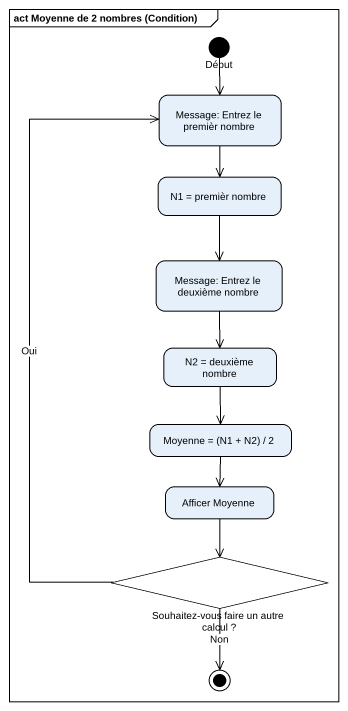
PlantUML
@startuml
mainframe act Moyenne de 2 nombres (Condition)
hide empty description
state Début <<start>>
state "Message: Entrez le premièr nombre" as Message_Entrez_le_premièr
state "N1 = premièr nombre" as N1_premièr_nombre
state "Message: Entrez le deuxième nombre" as Message_Entrez_le_deuxième
state "N2 = deuxième nombre" as N2_deuxième_nombre
state "Moyenne = (N1 + N2) / 2" as Moyenne_N1_N2_2
state "Afficer Moyenne" as Afficer_Moyenne
state "Souhaitez-vous faire un autre calcul ?" as Souhaitez_vous_faire_un <<choice>>
Début --> Message_Entrez_le_premièr
Message_Entrez_le_premièr --> N1_premièr_nombre
N1_premièr_nombre --> Message_Entrez_le_deuxième
Message_Entrez_le_deuxième --> N2_deuxième_nombre
N2_deuxième_nombre --> Moyenne_N1_N2_2
Moyenne_N1_N2_2 --> Afficer_Moyenne
Afficer_Moyenne --> Souhaitez_vous_faire_un
Souhaitez_vous_faire_un -up-> Message_Entrez_le_premièr : Oui
Souhaitez_vous_faire_un --> [*] : Non
@enduml
